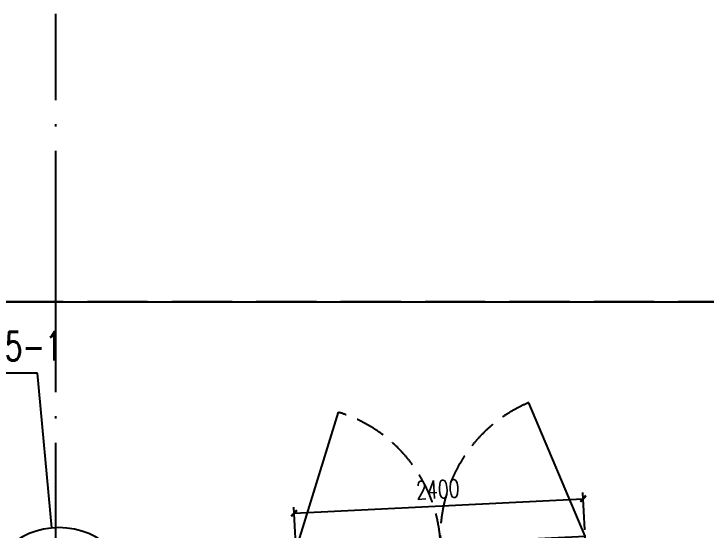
# Model space of a CAD drawing. Extents: x -1899985 to -450366, y 556196 to 2151267.
# Drawn here: x -1686960 to -1681219, y 580865 to 585146 of the extents above; entities that cross this region are included whole.
import ezdxf

# ---------------------------------------------------------------- set-up
doc = ezdxf.new("R2010")
doc.units = 0
doc.header["$LTSCALE"] = 1000
doc.header["$MEASUREMENT"] = 0
for name, pattern in [('__DASH', [0.35, 0.25, -0.1]), ('DASH', [0.35, 0.25, -0.1]), ('DOTE', [2.42, 2, -0.2, 0.02, -0.2])]:
    doc.linetypes.add(name, pattern=pattern)
doc.layers.get('Defpoints').update_dxf_attribs({"color": 210})
for name, color, linetype in [('A-AXIS-DOTE', 14, 'DOTE'), ('A-AXIS-SYMB', 3, 'Continuous'), ('A-LIN-V', 9, 'Continuous'), ('PUB_TEXT', 7, 'Continuous'), ('建-尺寸', 3, 'Continuous')]:
    doc.layers.add(name, color=color, linetype=linetype)
doc.styles.add('_TCH_DIM', font='SIMPLEX', dxfattribs={"bigfont": 'GBCBIG'})
doc.styles.add('A-DIM_T3', font='SIMPLEX', dxfattribs={"width": 0.705882, "bigfont": 'GBCBIG'})
doc.dimstyles.new('A-DIM&&50', dxfattribs={"dimtxt": 148.75, "dimasz": 50, "dimexe": 50, "dimexo": 50, "dimgap": 63.125, "dimtad": 1, "dimdec": 0, "dimzin": 0, "dimdsep": 46, "dimtxsty": 'A-DIM_T3', "dimblk": 'ARCHTICK', "dimcen": 0.09, "dimclrt": 7, "dimazin": 2, "dimtfac": 1, "dimtdec": 0, "dimtix": 1, "dimtmove": 2, "dimatfit": 3, "dimfxl": 0, "dimtolj": 1, "dimtzin": 0, "dimarcsym": 0})

# ---------------------------------------------------------------- blocks, each defined once
blk = doc.blocks.new('_ArchTick')
at = {"color": 0, "linetype": 'ByBlock', "const_width": 0.4}
blk.add_lwpolyline([(-0.5, -0.5), (0.5, 0.5)], dxfattribs=at)
blk = doc.blocks.new('*D539')
at = {"layer": 'Defpoints', "color": 0}
for p in [(-1772729.9, 580856.2), (-1772720.3, 580546.4), (-1775119.2, 580472)]:
    blk.add_point(p, dxfattribs=at)
at = {"layer": '建-尺寸', "color": 0, "lineweight": -2}
for p, q in [((-1772721.9, 580596.3), (-1772731.5, 580906.2)), ((-1775120.7, 580522), (-1775130.3, 580831.8)), ((-1775128.8, 580781.8), (-1772729.9, 580856.2))]:
    blk.add_line(p, q, dxfattribs=at)
at = {"layer": '建-尺寸', "color": 0, "lineweight": -2, "xscale": 50, "yscale": 50, "zscale": 50}
for p, rotation in [((-1772729.9, 580856.2), 1.775699479531219), ((-1775128.8, 580781.8), 181.7756994795312)]:
    blk.add_blockref('_ArchTick', p, dxfattribs=dict(at, rotation=rotation))
at = {"layer": '建-尺寸', "color": 7, "insert": (-1773933.6, 580956.5), "char_height": 148.75, "attachment_point": 5, "rotation": 1.7757, "style": 'A-DIM_T3'}
blk.add_mtext('\\A1;2400', dxfattribs=at)
blk = doc.blocks.new('r5657')
at = {"layer": 'A-LIN-V'}
blk.add_line((-1775119.2, 580472), (-1775111.4, 580222.1), dxfattribs=at)
for points in [[(-1772720.3, 580546.4), (-1773165.5, 581660.7)], [(-1775119.2, 580472), (-1774743.9, 581611.8)], [(-1775119.2, 580472), (-1772720.3, 580546.4)], [(-1772712.6, 580296.5), (-1772720.3, 580546.4)]]:
    blk.add_lwpolyline(points, dxfattribs=at)
at = {"layer": 'A-LIN-V', "linetype": 'DASH'}
for centre, start, end in [((-1772720.3, 580546.4), 111.7757, 181.77572), ((-1775119.2, 580472), 1.77568, 71.7757)]:
    blk.add_arc(centre, 1200, start, end, dxfattribs=at)
at = {"layer": '建-尺寸'}
dim = blk.add_aligned_dim(p1=(-1775119.2, 580472), p2=(-1772720.3, 580546.4), distance=310, dimstyle='A-DIM&&50', dxfattribs=at)
dim.commit()
dim.dimension.update_dxf_attribs({"geometry": '*D539', "text_midpoint": (-1773933.6, 580956.5)})
blk = doc.blocks.new('42432')
at = {"layer": 'A-LIN-V', "rotation": 1.105128333626564}
blk.add_blockref('r5657', (84864.6, 34568.6), dxfattribs=at)

msp = doc.modelspace()

# ---------------------------------------------------------------- linework, layer by layer
at = {"layer": 'A-AXIS-DOTE'}
msp.add_line((-1686610.4, 562650.6), (-1686610.4, 585146), dxfattribs=at)
at = {"layer": 'A-AXIS-DOTE', "linetype": '__DASH', "ltscale": 2}
msp.add_line((-1669050, 582757.5), (-1785568.2, 582757.5), dxfattribs=at)
at = {"layer": 'A-AXIS-SYMB'}
for p, q in [((-1686764.7, 582165.8), (-1689381.2, 582165.8)), ((-1686644.7, 580883.4), (-1686764.7, 582165.8))]:
    msp.add_line(p, q, dxfattribs=at)
msp.add_lwpolyline([(-1685949.4, 580250.2, 1), (-1687221.3, 580250.2, 1)], format="xyb", close=True, dxfattribs=at)
at = {"layer": 'A-LIN-V'}
msp.add_line((-1780031.1, 582757.5), (-1669710.4, 582757.5), dxfattribs=at)

# ---------------------------------------------------------------- block references
msp.add_blockref('42432', (16500, 0), dxfattribs=at)

# ---------------------------------------------------------------- texts
at = {"layer": 'PUB_TEXT', "style": '_TCH_DIM', "width": 0.705882}
msp.add_text('17J925-1', height=238, dxfattribs=at).set_placement((-1687724.4, 582270.6))

doc.saveas('drawing.dxf')
